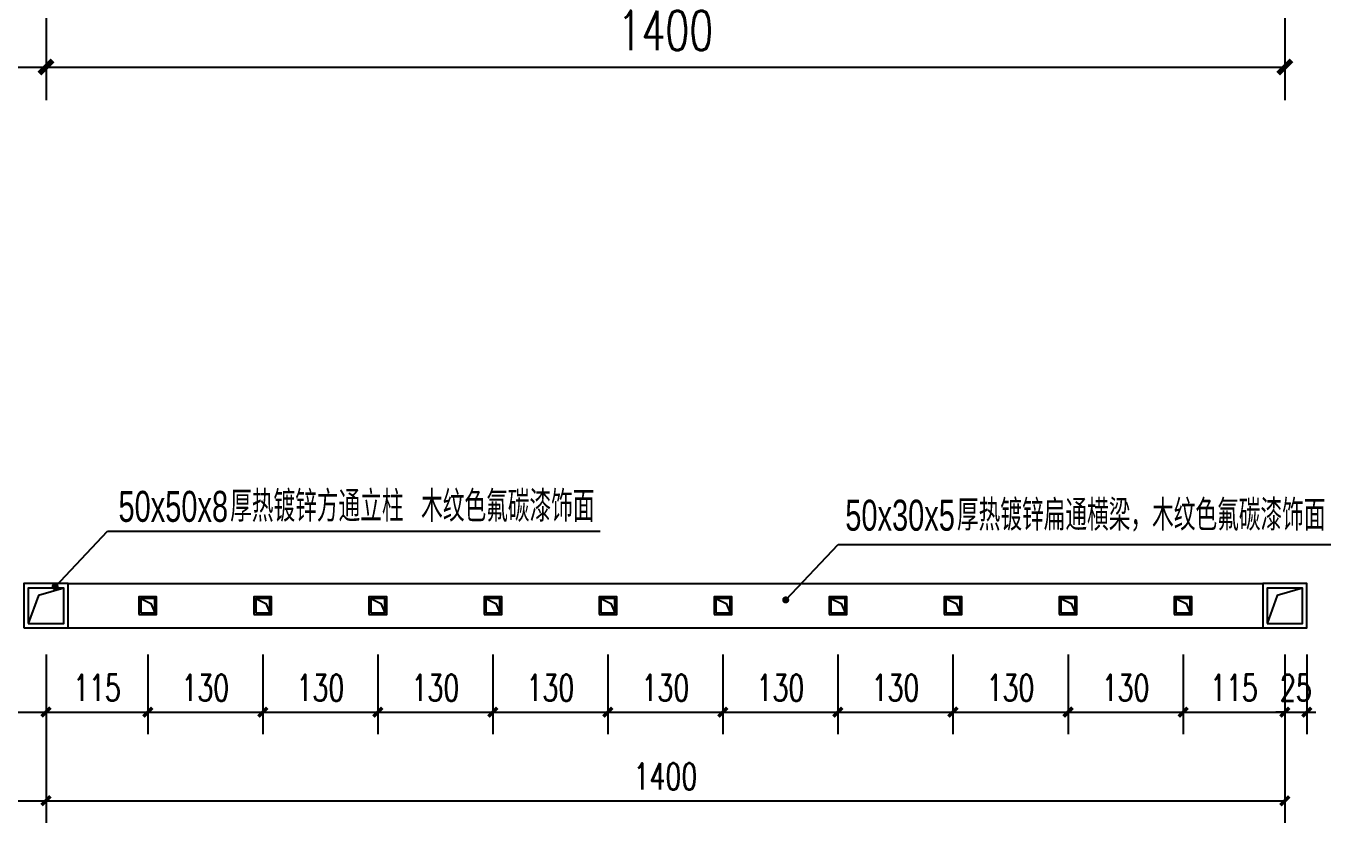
# Model space of a CAD drawing. Extents: x 89279 to 111786, y 534 to 10463.
# Drawn here: x 104512 to 105986, y 5829 to 6730 of the extents above; entities that cross this region are included whole.
import ezdxf

# ---------------------------------------------------------------- set-up
doc = ezdxf.new("R2010")
doc.units = 0
doc.header["$LTSCALE"] = 10
doc.header["$MEASUREMENT"] = 0
for name, color, linetype in [('00-Palm-填充', 8, 'Continuous'), ('00-园建', 4, 'Continuous'), ('DIM_LEAD', 3, 'Continuous'), ('PUB_DIM', 3, 'Continuous'), ('PUB_TEXT', 7, 'Continuous')]:
    doc.layers.add(name, color=color, linetype=linetype)
doc.styles.add('_TCH_DIM_T3', font='SIMPLEX', dxfattribs={"width": 0.705882, "bigfont": 'GBCBIG'})
doc.styles.add('PALMstyle', font='HAIWENRS', dxfattribs={"width": 0.7, "bigfont": 'HZTXT'})
doc.dimstyles.new('_TCH_ARCH&&10', dxfattribs={"dimtxt": 29.75, "dimasz": 10, "dimexe": 25, "dimexo": 30, "dimgap": 12.625, "dimtad": 1, "dimdec": 0, "dimzin": 0, "dimdsep": 46, "dimtxsty": '_TCH_DIM_T3', "dimblk": 'ARCHTICK', "dimcen": 0.09, "dimclrt": 7, "dimazin": 2, "dimtfac": 1, "dimtdec": 0, "dimtix": 1, "dimtmove": 2, "dimatfit": 3, "dimfxl": 0, "dimtolj": 1, "dimtzin": 0, "dimarcsym": 0})
doc.dimstyles.new('_TCH_ARCH&&15', dxfattribs={"dimtxt": 44.625, "dimasz": 15, "dimexe": 37.5, "dimexo": 45, "dimgap": 18.9375, "dimtad": 1, "dimdec": 0, "dimzin": 0, "dimdsep": 46, "dimtxsty": '_TCH_DIM_T3', "dimblk": 'ARCHTICK', "dimcen": 0.09, "dimclrt": 7, "dimazin": 2, "dimtfac": 1, "dimtdec": 0, "dimtix": 1, "dimtmove": 2, "dimatfit": 3, "dimfxl": 0, "dimtolj": 1, "dimtzin": 0, "dimarcsym": 0})

# ---------------------------------------------------------------- blocks, each defined once
blk = doc.blocks.new('_ArchTick')
at = {"color": 0, "linetype": 'ByBlock', "const_width": 0.4}
blk.add_lwpolyline([(-0.5, -0.5), (0.5, 0.5)], dxfattribs=at)
blk = doc.blocks.new('*D61')
at = {"layer": 'Defpoints', "color": 0, "transparency": 16777216}
for p in [(103134.4, 6849.1), (104534.4, 6849.1), (104534.4, 6683.3)]:
    blk.add_point(p, dxfattribs=at)
at = {"layer": 'PUB_DIM', "color": 0, "lineweight": -2, "transparency": 16777216}
for p, q in [((103134.4, 6804.1), (103134.4, 6645.8)), ((104534.4, 6804.1), (104534.4, 6645.8)), ((103134.4, 6683.3), (104534.4, 6683.3))]:
    blk.add_line(p, q, dxfattribs=at)
at = {"layer": 'PUB_DIM', "color": 0, "lineweight": -2, "transparency": 16777216, "xscale": 15, "yscale": 15, "zscale": 15, "rotation": 180}
blk.add_blockref('_ArchTick', (103134.4, 6683.3), dxfattribs=at)
at = {"layer": 'PUB_DIM', "color": 0, "lineweight": -2, "transparency": 16777216, "xscale": 15, "yscale": 15, "zscale": 15}
blk.add_blockref('_ArchTick', (104534.4, 6683.3), dxfattribs=at)
at = {"layer": 'PUB_DIM', "color": 7, "transparency": 16777216, "insert": (103819.4, 6724.6), "char_height": 44.62, "attachment_point": 5, "style": '_TCH_DIM_T3'}
blk.add_mtext('\\A1;1400', dxfattribs=at)
blk = doc.blocks.new('*D62')
at = {"layer": 'Defpoints', "color": 0, "transparency": 16777216}
for p in [(104534.4, 6849.1), (105934.4, 6849.1), (105934.4, 6683.3)]:
    blk.add_point(p, dxfattribs=at)
at = {"layer": 'PUB_DIM', "color": 0, "lineweight": -2, "transparency": 16777216}
for p, q in [((104534.4, 6804.1), (104534.4, 6645.8)), ((105934.4, 6804.1), (105934.4, 6645.8)), ((104534.4, 6683.3), (105934.4, 6683.3))]:
    blk.add_line(p, q, dxfattribs=at)
at = {"layer": 'PUB_DIM', "color": 0, "lineweight": -2, "transparency": 16777216, "xscale": 15, "yscale": 15, "zscale": 15, "rotation": 180}
blk.add_blockref('_ArchTick', (104534.4, 6683.3), dxfattribs=at)
at = {"layer": 'PUB_DIM', "color": 0, "lineweight": -2, "transparency": 16777216, "xscale": 15, "yscale": 15, "zscale": 15}
blk.add_blockref('_ArchTick', (105934.4, 6683.3), dxfattribs=at)
at = {"layer": 'PUB_DIM', "color": 7, "transparency": 16777216, "insert": (105234.4, 6724.6), "char_height": 44.62, "attachment_point": 5, "style": '_TCH_DIM_T3'}
blk.add_mtext('\\A1;1400', dxfattribs=at)
blk = doc.blocks.new('*D164')
at = {"layer": 'Defpoints', "color": 0, "transparency": 16777216}
for p in [(104419.4, 6049.4), (104534.4, 6049.4), (104534.4, 5954.1)]:
    blk.add_point(p, dxfattribs=at)
at = {"layer": 'PUB_DIM', "color": 0, "lineweight": -2, "transparency": 16777216}
for p, q in [((104419.4, 6019.4), (104419.4, 5929.1)), ((104534.4, 6019.4), (104534.4, 5929.1)), ((104419.4, 5954.1), (104534.4, 5954.1))]:
    blk.add_line(p, q, dxfattribs=at)
at = {"layer": 'PUB_DIM', "color": 0, "lineweight": -2, "transparency": 16777216, "xscale": 10, "yscale": 10, "zscale": 10, "rotation": 180}
blk.add_blockref('_ArchTick', (104419.4, 5954.1), dxfattribs=at)
at = {"layer": 'PUB_DIM', "color": 0, "lineweight": -2, "transparency": 16777216, "xscale": 10, "yscale": 10, "zscale": 10}
blk.add_blockref('_ArchTick', (104534.4, 5954.1), dxfattribs=at)
at = {"layer": 'PUB_DIM', "color": 7, "transparency": 16777216, "insert": (104476.9, 5981.6), "char_height": 29.75, "attachment_point": 5, "style": '_TCH_DIM_T3'}
blk.add_mtext('\\A1;115', dxfattribs=at)
blk = doc.blocks.new('*D165')
at = {"layer": 'Defpoints', "color": 0, "transparency": 16777216}
for p in [(104534.4, 6049.4), (104649.4, 6049.4), (104649.4, 5954.1)]:
    blk.add_point(p, dxfattribs=at)
at = {"layer": 'PUB_DIM', "color": 0, "lineweight": -2, "transparency": 16777216}
for p, q in [((104534.4, 6019.4), (104534.4, 5929.1)), ((104649.4, 6019.4), (104649.4, 5929.1)), ((104534.4, 5954.1), (104649.4, 5954.1))]:
    blk.add_line(p, q, dxfattribs=at)
at = {"layer": 'PUB_DIM', "color": 0, "lineweight": -2, "transparency": 16777216, "xscale": 10, "yscale": 10, "zscale": 10, "rotation": 180}
blk.add_blockref('_ArchTick', (104534.4, 5954.1), dxfattribs=at)
at = {"layer": 'PUB_DIM', "color": 0, "lineweight": -2, "transparency": 16777216, "xscale": 10, "yscale": 10, "zscale": 10}
blk.add_blockref('_ArchTick', (104649.4, 5954.1), dxfattribs=at)
at = {"layer": 'PUB_DIM', "color": 7, "transparency": 16777216, "insert": (104591.9, 5981.6), "char_height": 29.75, "attachment_point": 5, "style": '_TCH_DIM_T3'}
blk.add_mtext('\\A1;115', dxfattribs=at)
blk = doc.blocks.new('*D166')
at = {"layer": 'Defpoints', "color": 0, "transparency": 16777216}
for p in [(104649.4, 6049.4), (104779.4, 6049.4), (104779.4, 5954.1)]:
    blk.add_point(p, dxfattribs=at)
at = {"layer": 'PUB_DIM', "color": 0, "lineweight": -2, "transparency": 16777216}
for p, q in [((104649.4, 6019.4), (104649.4, 5929.1)), ((104779.4, 6019.4), (104779.4, 5929.1)), ((104649.4, 5954.1), (104779.4, 5954.1))]:
    blk.add_line(p, q, dxfattribs=at)
at = {"layer": 'PUB_DIM', "color": 0, "lineweight": -2, "transparency": 16777216, "xscale": 10, "yscale": 10, "zscale": 10, "rotation": 180}
blk.add_blockref('_ArchTick', (104649.4, 5954.1), dxfattribs=at)
at = {"layer": 'PUB_DIM', "color": 0, "lineweight": -2, "transparency": 16777216, "xscale": 10, "yscale": 10, "zscale": 10}
blk.add_blockref('_ArchTick', (104779.4, 5954.1), dxfattribs=at)
at = {"layer": 'PUB_DIM', "color": 7, "transparency": 16777216, "insert": (104714.4, 5981.6), "char_height": 29.75, "attachment_point": 5, "style": '_TCH_DIM_T3'}
blk.add_mtext('\\A1;130', dxfattribs=at)
blk = doc.blocks.new('*D167')
at = {"layer": 'Defpoints', "color": 0, "transparency": 16777216}
for p in [(104779.4, 6049.4), (104909.4, 6049.4), (104909.4, 5954.1)]:
    blk.add_point(p, dxfattribs=at)
at = {"layer": 'PUB_DIM', "color": 0, "lineweight": -2, "transparency": 16777216}
for p, q in [((104779.4, 6019.4), (104779.4, 5929.1)), ((104909.4, 6019.4), (104909.4, 5929.1)), ((104779.4, 5954.1), (104909.4, 5954.1))]:
    blk.add_line(p, q, dxfattribs=at)
at = {"layer": 'PUB_DIM', "color": 0, "lineweight": -2, "transparency": 16777216, "xscale": 10, "yscale": 10, "zscale": 10, "rotation": 180}
blk.add_blockref('_ArchTick', (104779.4, 5954.1), dxfattribs=at)
at = {"layer": 'PUB_DIM', "color": 0, "lineweight": -2, "transparency": 16777216, "xscale": 10, "yscale": 10, "zscale": 10}
blk.add_blockref('_ArchTick', (104909.4, 5954.1), dxfattribs=at)
at = {"layer": 'PUB_DIM', "color": 7, "transparency": 16777216, "insert": (104844.4, 5981.6), "char_height": 29.75, "attachment_point": 5, "style": '_TCH_DIM_T3'}
blk.add_mtext('\\A1;130', dxfattribs=at)
blk = doc.blocks.new('*D168')
at = {"layer": 'Defpoints', "color": 0, "transparency": 16777216}
for p in [(104909.4, 6049.4), (105039.4, 6049.4), (105039.4, 5954.1)]:
    blk.add_point(p, dxfattribs=at)
at = {"layer": 'PUB_DIM', "color": 0, "lineweight": -2, "transparency": 16777216}
for p, q in [((104909.4, 6019.4), (104909.4, 5929.1)), ((105039.4, 6019.4), (105039.4, 5929.1)), ((104909.4, 5954.1), (105039.4, 5954.1))]:
    blk.add_line(p, q, dxfattribs=at)
at = {"layer": 'PUB_DIM', "color": 0, "lineweight": -2, "transparency": 16777216, "xscale": 10, "yscale": 10, "zscale": 10, "rotation": 180}
blk.add_blockref('_ArchTick', (104909.4, 5954.1), dxfattribs=at)
at = {"layer": 'PUB_DIM', "color": 0, "lineweight": -2, "transparency": 16777216, "xscale": 10, "yscale": 10, "zscale": 10}
blk.add_blockref('_ArchTick', (105039.4, 5954.1), dxfattribs=at)
at = {"layer": 'PUB_DIM', "color": 7, "transparency": 16777216, "insert": (104974.4, 5981.6), "char_height": 29.75, "attachment_point": 5, "style": '_TCH_DIM_T3'}
blk.add_mtext('\\A1;130', dxfattribs=at)
blk = doc.blocks.new('*D169')
at = {"layer": 'Defpoints', "color": 0, "transparency": 16777216}
for p in [(105039.4, 6049.4), (105169.4, 6049.4), (105169.4, 5954.1)]:
    blk.add_point(p, dxfattribs=at)
at = {"layer": 'PUB_DIM', "color": 0, "lineweight": -2, "transparency": 16777216}
for p, q in [((105039.4, 6019.4), (105039.4, 5929.1)), ((105169.4, 6019.4), (105169.4, 5929.1)), ((105039.4, 5954.1), (105169.4, 5954.1))]:
    blk.add_line(p, q, dxfattribs=at)
at = {"layer": 'PUB_DIM', "color": 0, "lineweight": -2, "transparency": 16777216, "xscale": 10, "yscale": 10, "zscale": 10, "rotation": 180}
blk.add_blockref('_ArchTick', (105039.4, 5954.1), dxfattribs=at)
at = {"layer": 'PUB_DIM', "color": 0, "lineweight": -2, "transparency": 16777216, "xscale": 10, "yscale": 10, "zscale": 10}
blk.add_blockref('_ArchTick', (105169.4, 5954.1), dxfattribs=at)
at = {"layer": 'PUB_DIM', "color": 7, "transparency": 16777216, "insert": (105104.4, 5981.6), "char_height": 29.75, "attachment_point": 5, "style": '_TCH_DIM_T3'}
blk.add_mtext('\\A1;130', dxfattribs=at)
blk = doc.blocks.new('*D170')
at = {"layer": 'Defpoints', "color": 0, "transparency": 16777216}
for p in [(105169.4, 6049.4), (105299.4, 6049.4), (105299.4, 5954.1)]:
    blk.add_point(p, dxfattribs=at)
at = {"layer": 'PUB_DIM', "color": 0, "lineweight": -2, "transparency": 16777216}
for p, q in [((105169.4, 6019.4), (105169.4, 5929.1)), ((105299.4, 6019.4), (105299.4, 5929.1)), ((105169.4, 5954.1), (105299.4, 5954.1))]:
    blk.add_line(p, q, dxfattribs=at)
at = {"layer": 'PUB_DIM', "color": 0, "lineweight": -2, "transparency": 16777216, "xscale": 10, "yscale": 10, "zscale": 10, "rotation": 180}
blk.add_blockref('_ArchTick', (105169.4, 5954.1), dxfattribs=at)
at = {"layer": 'PUB_DIM', "color": 0, "lineweight": -2, "transparency": 16777216, "xscale": 10, "yscale": 10, "zscale": 10}
blk.add_blockref('_ArchTick', (105299.4, 5954.1), dxfattribs=at)
at = {"layer": 'PUB_DIM', "color": 7, "transparency": 16777216, "insert": (105234.4, 5981.6), "char_height": 29.75, "attachment_point": 5, "style": '_TCH_DIM_T3'}
blk.add_mtext('\\A1;130', dxfattribs=at)
blk = doc.blocks.new('*D171')
at = {"layer": 'Defpoints', "color": 0, "transparency": 16777216}
for p in [(105299.4, 6049.4), (105429.4, 6049.4), (105429.4, 5954.1)]:
    blk.add_point(p, dxfattribs=at)
at = {"layer": 'PUB_DIM', "color": 0, "lineweight": -2, "transparency": 16777216}
for p, q in [((105299.4, 6019.4), (105299.4, 5929.1)), ((105429.4, 6019.4), (105429.4, 5929.1)), ((105299.4, 5954.1), (105429.4, 5954.1))]:
    blk.add_line(p, q, dxfattribs=at)
at = {"layer": 'PUB_DIM', "color": 0, "lineweight": -2, "transparency": 16777216, "xscale": 10, "yscale": 10, "zscale": 10, "rotation": 180}
blk.add_blockref('_ArchTick', (105299.4, 5954.1), dxfattribs=at)
at = {"layer": 'PUB_DIM', "color": 0, "lineweight": -2, "transparency": 16777216, "xscale": 10, "yscale": 10, "zscale": 10}
blk.add_blockref('_ArchTick', (105429.4, 5954.1), dxfattribs=at)
at = {"layer": 'PUB_DIM', "color": 7, "transparency": 16777216, "insert": (105364.4, 5981.6), "char_height": 29.75, "attachment_point": 5, "style": '_TCH_DIM_T3'}
blk.add_mtext('\\A1;130', dxfattribs=at)
blk = doc.blocks.new('*D172')
at = {"layer": 'Defpoints', "color": 0, "transparency": 16777216}
for p in [(105429.4, 6049.4), (105559.4, 6049.4), (105559.4, 5954.1)]:
    blk.add_point(p, dxfattribs=at)
at = {"layer": 'PUB_DIM', "color": 0, "lineweight": -2, "transparency": 16777216}
for p, q in [((105429.4, 6019.4), (105429.4, 5929.1)), ((105559.4, 6019.4), (105559.4, 5929.1)), ((105429.4, 5954.1), (105559.4, 5954.1))]:
    blk.add_line(p, q, dxfattribs=at)
at = {"layer": 'PUB_DIM', "color": 0, "lineweight": -2, "transparency": 16777216, "xscale": 10, "yscale": 10, "zscale": 10, "rotation": 180}
blk.add_blockref('_ArchTick', (105429.4, 5954.1), dxfattribs=at)
at = {"layer": 'PUB_DIM', "color": 0, "lineweight": -2, "transparency": 16777216, "xscale": 10, "yscale": 10, "zscale": 10}
blk.add_blockref('_ArchTick', (105559.4, 5954.1), dxfattribs=at)
at = {"layer": 'PUB_DIM', "color": 7, "transparency": 16777216, "insert": (105494.4, 5981.6), "char_height": 29.75, "attachment_point": 5, "style": '_TCH_DIM_T3'}
blk.add_mtext('\\A1;130', dxfattribs=at)
blk = doc.blocks.new('*D173')
at = {"layer": 'Defpoints', "color": 0, "transparency": 16777216}
for p in [(105559.4, 6049.4), (105689.4, 6049.4), (105689.4, 5954.1)]:
    blk.add_point(p, dxfattribs=at)
at = {"layer": 'PUB_DIM', "color": 0, "lineweight": -2, "transparency": 16777216}
for p, q in [((105559.4, 6019.4), (105559.4, 5929.1)), ((105689.4, 6019.4), (105689.4, 5929.1)), ((105559.4, 5954.1), (105689.4, 5954.1))]:
    blk.add_line(p, q, dxfattribs=at)
at = {"layer": 'PUB_DIM', "color": 0, "lineweight": -2, "transparency": 16777216, "xscale": 10, "yscale": 10, "zscale": 10, "rotation": 180}
blk.add_blockref('_ArchTick', (105559.4, 5954.1), dxfattribs=at)
at = {"layer": 'PUB_DIM', "color": 0, "lineweight": -2, "transparency": 16777216, "xscale": 10, "yscale": 10, "zscale": 10}
blk.add_blockref('_ArchTick', (105689.4, 5954.1), dxfattribs=at)
at = {"layer": 'PUB_DIM', "color": 7, "transparency": 16777216, "insert": (105624.4, 5981.6), "char_height": 29.75, "attachment_point": 5, "style": '_TCH_DIM_T3'}
blk.add_mtext('\\A1;130', dxfattribs=at)
blk = doc.blocks.new('*D174')
at = {"layer": 'Defpoints', "color": 0, "transparency": 16777216}
for p in [(105689.4, 6049.4), (105819.4, 6049.4), (105819.4, 5954.1)]:
    blk.add_point(p, dxfattribs=at)
at = {"layer": 'PUB_DIM', "color": 0, "lineweight": -2, "transparency": 16777216}
for p, q in [((105689.4, 6019.4), (105689.4, 5929.1)), ((105819.4, 6019.4), (105819.4, 5929.1)), ((105689.4, 5954.1), (105819.4, 5954.1))]:
    blk.add_line(p, q, dxfattribs=at)
at = {"layer": 'PUB_DIM', "color": 0, "lineweight": -2, "transparency": 16777216, "xscale": 10, "yscale": 10, "zscale": 10, "rotation": 180}
blk.add_blockref('_ArchTick', (105689.4, 5954.1), dxfattribs=at)
at = {"layer": 'PUB_DIM', "color": 0, "lineweight": -2, "transparency": 16777216, "xscale": 10, "yscale": 10, "zscale": 10}
blk.add_blockref('_ArchTick', (105819.4, 5954.1), dxfattribs=at)
at = {"layer": 'PUB_DIM', "color": 7, "transparency": 16777216, "insert": (105754.4, 5981.6), "char_height": 29.75, "attachment_point": 5, "style": '_TCH_DIM_T3'}
blk.add_mtext('\\A1;130', dxfattribs=at)
blk = doc.blocks.new('*D175')
at = {"layer": 'Defpoints', "color": 0, "transparency": 16777216}
for p in [(105819.4, 6049.4), (105934.4, 6049.4), (105934.4, 5954.1)]:
    blk.add_point(p, dxfattribs=at)
at = {"layer": 'PUB_DIM', "color": 0, "lineweight": -2, "transparency": 16777216}
for p, q in [((105819.4, 6019.4), (105819.4, 5929.1)), ((105934.4, 6019.4), (105934.4, 5929.1)), ((105819.4, 5954.1), (105934.4, 5954.1))]:
    blk.add_line(p, q, dxfattribs=at)
at = {"layer": 'PUB_DIM', "color": 0, "lineweight": -2, "transparency": 16777216, "xscale": 10, "yscale": 10, "zscale": 10, "rotation": 180}
blk.add_blockref('_ArchTick', (105819.4, 5954.1), dxfattribs=at)
at = {"layer": 'PUB_DIM', "color": 0, "lineweight": -2, "transparency": 16777216, "xscale": 10, "yscale": 10, "zscale": 10}
blk.add_blockref('_ArchTick', (105934.4, 5954.1), dxfattribs=at)
at = {"layer": 'PUB_DIM', "color": 7, "transparency": 16777216, "insert": (105876.9, 5981.6), "char_height": 29.75, "attachment_point": 5, "style": '_TCH_DIM_T3'}
blk.add_mtext('\\A1;115', dxfattribs=at)
blk = doc.blocks.new('*D176')
at = {"layer": 'Defpoints', "color": 0, "transparency": 16777216}
for p in [(105934.4, 6049.4), (105959.4, 6049.4), (105959.4, 5954.1)]:
    blk.add_point(p, dxfattribs=at)
at = {"layer": 'PUB_DIM', "color": 0, "lineweight": -2, "transparency": 16777216}
for p, q in [((105934.4, 6019.4), (105934.4, 5929.1)), ((105959.4, 6019.4), (105959.4, 5929.1)), ((105934.4, 5954.1), (105924.4, 5954.1)), ((105934.4, 5954.1), (105959.4, 5954.1)), ((105959.4, 5954.1), (105969.4, 5954.1))]:
    blk.add_line(p, q, dxfattribs=at)
at = {"layer": 'PUB_DIM', "color": 0, "lineweight": -2, "transparency": 16777216, "xscale": 10, "yscale": 10, "zscale": 10}
blk.add_blockref('_ArchTick', (105934.4, 5954.1), dxfattribs=at)
at = {"layer": 'PUB_DIM', "color": 0, "lineweight": -2, "transparency": 16777216, "xscale": 10, "yscale": 10, "zscale": 10, "rotation": 180}
blk.add_blockref('_ArchTick', (105959.4, 5954.1), dxfattribs=at)
at = {"layer": 'PUB_DIM', "color": 7, "transparency": 16777216, "insert": (105946.9, 5981.6), "char_height": 29.75, "attachment_point": 5, "style": '_TCH_DIM_T3'}
blk.add_mtext('\\A1;25', dxfattribs=at)
blk = doc.blocks.new('*D177')
at = {"layer": 'Defpoints', "color": 0, "transparency": 16777216}
for p in [(103134.4, 5964.4), (104534.4, 5964.4), (104534.4, 5853.9)]:
    blk.add_point(p, dxfattribs=at)
at = {"layer": 'PUB_DIM', "color": 0, "lineweight": -2, "transparency": 16777216}
for p, q in [((103134.4, 5934.4), (103134.4, 5828.9)), ((104534.4, 5934.4), (104534.4, 5828.9)), ((103134.4, 5853.9), (104534.4, 5853.9))]:
    blk.add_line(p, q, dxfattribs=at)
at = {"layer": 'PUB_DIM', "color": 0, "lineweight": -2, "transparency": 16777216, "xscale": 10, "yscale": 10, "zscale": 10, "rotation": 180}
blk.add_blockref('_ArchTick', (103134.4, 5853.9), dxfattribs=at)
at = {"layer": 'PUB_DIM', "color": 0, "lineweight": -2, "transparency": 16777216, "xscale": 10, "yscale": 10, "zscale": 10}
blk.add_blockref('_ArchTick', (104534.4, 5853.9), dxfattribs=at)
at = {"layer": 'PUB_DIM', "color": 7, "transparency": 16777216, "insert": (103834.4, 5881.4), "char_height": 29.75, "attachment_point": 5, "style": '_TCH_DIM_T3'}
blk.add_mtext('\\A1;1400', dxfattribs=at)
blk = doc.blocks.new('*D178')
at = {"layer": 'Defpoints', "color": 0, "transparency": 16777216}
for p in [(104534.4, 5964.4), (105934.4, 5964.4), (105934.4, 5853.9)]:
    blk.add_point(p, dxfattribs=at)
at = {"layer": 'PUB_DIM', "color": 0, "lineweight": -2, "transparency": 16777216}
for p, q in [((104534.4, 5934.4), (104534.4, 5828.9)), ((105934.4, 5934.4), (105934.4, 5828.9)), ((104534.4, 5853.9), (105934.4, 5853.9))]:
    blk.add_line(p, q, dxfattribs=at)
at = {"layer": 'PUB_DIM', "color": 0, "lineweight": -2, "transparency": 16777216, "xscale": 10, "yscale": 10, "zscale": 10, "rotation": 180}
blk.add_blockref('_ArchTick', (104534.4, 5853.9), dxfattribs=at)
at = {"layer": 'PUB_DIM', "color": 0, "lineweight": -2, "transparency": 16777216, "xscale": 10, "yscale": 10, "zscale": 10}
blk.add_blockref('_ArchTick', (105934.4, 5853.9), dxfattribs=at)
at = {"layer": 'PUB_DIM', "color": 7, "transparency": 16777216, "insert": (105234.4, 5881.4), "char_height": 29.75, "attachment_point": 5, "style": '_TCH_DIM_T3'}
blk.add_mtext('\\A1;1400', dxfattribs=at)

msp = doc.modelspace()

# ---------------------------------------------------------------- linework, layer by layer
at = {"layer": '00-Palm-填充', "linetype": 'ByBlock'}
for points in [[(104554.4, 6094.4), (104525.9, 6086.1), (104514.4, 6054.4)], [(104559.4, 6099.4), (105909.4, 6099.4)], [(105954.4, 6094.4), (105925.9, 6086.1), (105914.4, 6054.4)], [(104641.4, 6082.4), (104652.9, 6076.9), (104657.4, 6066.4)], [(104771.4, 6082.4), (104782.9, 6076.9), (104787.4, 6066.4)], [(104901.4, 6082.4), (104912.9, 6076.9), (104917.4, 6066.4)], [(105031.4, 6082.4), (105042.9, 6076.9), (105047.4, 6066.4)], [(105161.4, 6082.4), (105172.9, 6076.9), (105177.4, 6066.4)], [(105291.4, 6082.4), (105302.9, 6076.9), (105307.4, 6066.4)], [(105421.4, 6082.4), (105432.9, 6076.9), (105437.4, 6066.4)], [(105551.4, 6082.4), (105562.9, 6076.9), (105567.4, 6066.4)], [(105681.4, 6082.4), (105692.9, 6076.9), (105697.4, 6066.4)], [(105811.4, 6082.4), (105822.9, 6076.9), (105827.4, 6066.4)], [(104559.4, 6049.4), (105909.4, 6049.4)]]:
    msp.add_lwpolyline(points, dxfattribs=at)
at = {"layer": '00-园建'}
for points in [[(104509.4, 6049.4), (104559.4, 6049.4), (104559.4, 6099.4), (104509.4, 6099.4)], [(104514.4, 6054.4), (104554.4, 6054.4), (104554.4, 6094.4), (104514.4, 6094.4)], [(105909.4, 6049.4), (105959.4, 6049.4), (105959.4, 6099.4), (105909.4, 6099.4)], [(105914.4, 6054.4), (105954.4, 6054.4), (105954.4, 6094.4), (105914.4, 6094.4)], [(104639.4, 6064.4), (104659.4, 6064.4), (104659.4, 6084.4), (104639.4, 6084.4)], [(104641.4, 6066.4), (104657.4, 6066.4), (104657.4, 6082.4), (104641.4, 6082.4)], [(104769.4, 6064.4), (104789.4, 6064.4), (104789.4, 6084.4), (104769.4, 6084.4)], [(104771.4, 6066.4), (104787.4, 6066.4), (104787.4, 6082.4), (104771.4, 6082.4)], [(104899.4, 6064.4), (104919.4, 6064.4), (104919.4, 6084.4), (104899.4, 6084.4)], [(104901.4, 6066.4), (104917.4, 6066.4), (104917.4, 6082.4), (104901.4, 6082.4)], [(105029.4, 6064.4), (105049.4, 6064.4), (105049.4, 6084.4), (105029.4, 6084.4)], [(105031.4, 6066.4), (105047.4, 6066.4), (105047.4, 6082.4), (105031.4, 6082.4)], [(105159.4, 6064.4), (105179.4, 6064.4), (105179.4, 6084.4), (105159.4, 6084.4)], [(105161.4, 6066.4), (105177.4, 6066.4), (105177.4, 6082.4), (105161.4, 6082.4)], [(105289.4, 6064.4), (105309.4, 6064.4), (105309.4, 6084.4), (105289.4, 6084.4)], [(105291.4, 6066.4), (105307.4, 6066.4), (105307.4, 6082.4), (105291.4, 6082.4)], [(105419.4, 6064.4), (105439.4, 6064.4), (105439.4, 6084.4), (105419.4, 6084.4)], [(105421.4, 6066.4), (105437.4, 6066.4), (105437.4, 6082.4), (105421.4, 6082.4)], [(105549.4, 6064.4), (105569.4, 6064.4), (105569.4, 6084.4), (105549.4, 6084.4)], [(105551.4, 6066.4), (105567.4, 6066.4), (105567.4, 6082.4), (105551.4, 6082.4)], [(105679.4, 6064.4), (105699.4, 6064.4), (105699.4, 6084.4), (105679.4, 6084.4)], [(105681.4, 6066.4), (105697.4, 6066.4), (105697.4, 6082.4), (105681.4, 6082.4)], [(105809.4, 6064.4), (105829.4, 6064.4), (105829.4, 6084.4), (105809.4, 6084.4)], [(105811.4, 6066.4), (105827.4, 6066.4), (105827.4, 6082.4), (105811.4, 6082.4)]]:
    msp.add_lwpolyline(points, close=True, dxfattribs=at)
at = {"layer": 'DIM_LEAD'}
for p, q in [((104544.7, 6095.9), (104603.9, 6158.7)), ((104603.9, 6158.7), (105160.8, 6158.7)), ((105370.4, 6080.9), (105429.6, 6143.7)), ((105429.6, 6143.7), (105986.5, 6143.7))]:
    msp.add_line(p, q, dxfattribs=at)
at = {"layer": 'DIM_LEAD', "const_width": 4}
for points in [[(104543.3, 6094.5, 1), (104546, 6097.4, 1)], [(105369, 6079.5, 1), (105371.7, 6082.4, 1)]]:
    msp.add_lwpolyline(points, format="xyb", close=True, dxfattribs=at)

# ---------------------------------------------------------------- texts
at = {"layer": 'PUB_TEXT', "style": 'PALMstyle', "width": 0.7}
for s, p in [('厚热镀锌方通立柱', (104742.5, 6169.2)), ('50x50x8', (104616.3, 6169.2)), ('木纹色氟碳漆饰面', (104958.3, 6169.2)), ('50x30x5', (105437.7, 6159.2)), ('厚热镀锌扁通横梁，木纹色氟碳漆饰面', (105563.9, 6159.2))]:
    msp.add_text(s, height=35, dxfattribs=at).set_placement(p)

# ---------------------------------------------------------------- dimensions: what is measured, and where the dimension line sits
at = {"layer": 'PUB_DIM'}
dim = msp.add_linear_dim(base=(104534.4, 6683.3), p1=(103134.4, 6849.1), p2=(104534.4, 6849.1), angle=0, dimstyle='_TCH_ARCH&&15', dxfattribs=at)
dim.commit()
dim.dimension.update_dxf_attribs({"geometry": '*D61', "text_midpoint": (103819.4, 6724.6), "dimtype": 161})
for p1, p2, distance, dimstyle, picture, middle in [((104534.4, 6849.1), (105934.4, 6849.1), -165.8, '_TCH_ARCH&&15', '*D62', (105234.4, 6724.6)), ((104419.4, 6049.4), (104534.4, 6049.4), -95.3, '_TCH_ARCH&&10', '*D164', (104476.9, 5981.6)), ((104534.4, 6049.4), (104649.4, 6049.4), -95.3, '_TCH_ARCH&&10', '*D165', (104591.9, 5981.6)), ((104649.4, 6049.4), (104779.4, 6049.4), -95.3, '_TCH_ARCH&&10', '*D166', (104714.4, 5981.6)), ((104779.4, 6049.4), (104909.4, 6049.4), -95.3, '_TCH_ARCH&&10', '*D167', (104844.4, 5981.6)), ((104909.4, 6049.4), (105039.4, 6049.4), -95.3, '_TCH_ARCH&&10', '*D168', (104974.4, 5981.6)), ((105039.4, 6049.4), (105169.4, 6049.4), -95.3, '_TCH_ARCH&&10', '*D169', (105104.4, 5981.6)), ((105169.4, 6049.4), (105299.4, 6049.4), -95.3, '_TCH_ARCH&&10', '*D170', (105234.4, 5981.6)), ((105299.4, 6049.4), (105429.4, 6049.4), -95.3, '_TCH_ARCH&&10', '*D171', (105364.4, 5981.6)), ((105429.4, 6049.4), (105559.4, 6049.4), -95.3, '_TCH_ARCH&&10', '*D172', (105494.4, 5981.6)), ((105559.4, 6049.4), (105689.4, 6049.4), -95.3, '_TCH_ARCH&&10', '*D173', (105624.4, 5981.6)), ((105689.4, 6049.4), (105819.4, 6049.4), -95.3, '_TCH_ARCH&&10', '*D174', (105754.4, 5981.6)), ((105819.4, 6049.4), (105934.4, 6049.4), -95.3, '_TCH_ARCH&&10', '*D175', (105876.9, 5981.6)), ((105934.4, 6049.4), (105959.4, 6049.4), -95.3, '_TCH_ARCH&&10', '*D176', (105946.9, 5981.6)), ((103134.4, 5964.4), (104534.4, 5964.4), -110.5, '_TCH_ARCH&&10', '*D177', (103834.4, 5881.4)), ((104534.4, 5964.4), (105934.4, 5964.4), -110.5, '_TCH_ARCH&&10', '*D178', (105234.4, 5881.4))]:
    dim = msp.add_aligned_dim(p1=p1, p2=p2, distance=distance, dimstyle=dimstyle, dxfattribs=at)
    dim.commit()
    dim.dimension.update_dxf_attribs({"geometry": picture, "text_midpoint": middle})

doc.saveas('drawing.dxf')
